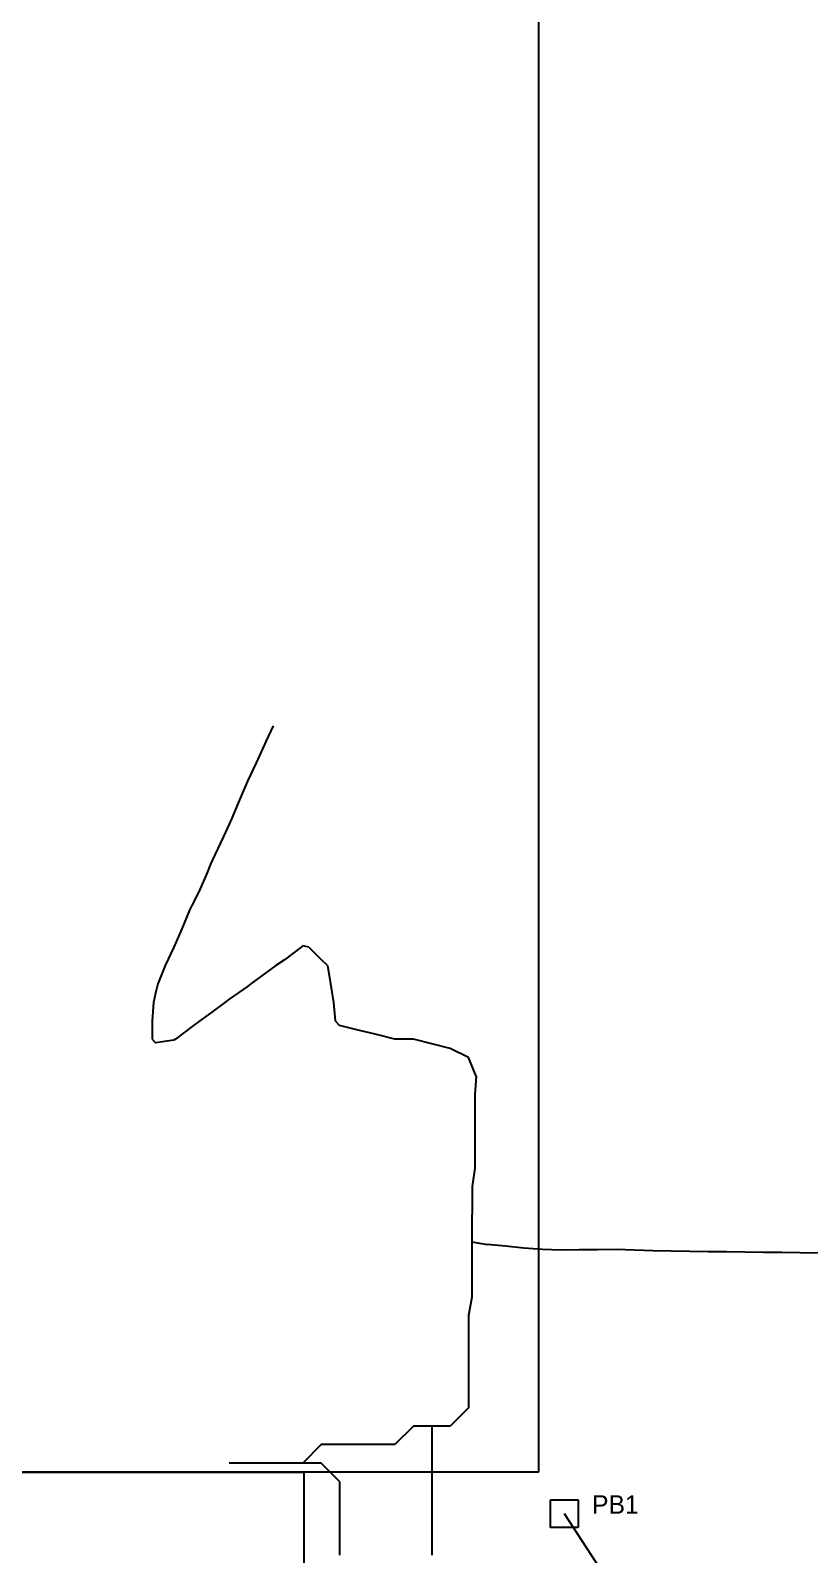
# Model space of a CAD drawing. Header units: feet. Extents: x 70 to 1025, y -1570 to -26.
# Drawn here: x 430.4 to 515, y -469.9 to -304.5 of the extents above; entities that cross this region are included whole.
import ezdxf

# ---------------------------------------------------------------- set-up
doc = ezdxf.new("R2010")
doc.units = ezdxf.units.FT
for name, color, linetype in [('BLDG-EXIST', 8, 'CONTINUOUS'), ('ELEC-PULLBOX', 2, 'CONTINUOUS'), ('GRADE-FINISHED', 5, 'CONTINUOUS'), ('TOPO-EXIST', 8, 'CONTINUOUS')]:
    doc.layers.add(name, color=color, linetype=linetype)

msp = doc.modelspace()

# ---------------------------------------------------------------- linework, layer by layer
at = {"layer": 'BLDG-EXIST'}
for p, q in [((485.6, -148.6), (485.6, -461)), ((485.6, -461), (112.1, -461)), ((112.1, -461), (460.1, -461)), ((460.1, -461), (460.1, -629))]:
    msp.add_line(p, q, dxfattribs=at)
at = {"layer": 'ELEC-PULLBOX'}
for p, q in [((486.9, -464), (489.9, -464)), ((486.9, -467), (486.9, -464)), ((489.9, -464), (489.9, -467)), ((876.9, -1062.9), (488.4, -465.5)), ((489.9, -467), (486.9, -467))]:
    msp.add_line(p, q, dxfattribs=at)
at = {"layer": 'GRADE-FINISHED'}
for p, q in [((456.769, -380, 2597), (456, -381.667, 2597)), ((455.846, -382, 2597), (454.923, -384, 2597)), ((456, -381.667, 2597), (455.846, -382, 2597)), ((454.923, -384, 2597), (454, -386, 2597)), ((454, -386, 2597), (453.143, -388, 2597)), ((454, -386, 2597), (454, -386, 2597)), ((453.143, -388, 2597), (452.286, -390, 2597)), ((452.286, -390, 2597), (452, -390.667, 2597)), ((451.385, -392, 2597), (450.462, -394, 2597)), ((452, -390.667, 2597), (451.385, -392, 2597)), ((450, -395, 2597), (449.571, -396, 2597)), ((450.462, -394, 2597), (450, -395, 2597)), ((449.571, -396, 2597), (448.714, -398, 2597)), ((448.714, -398, 2597), (448, -399.429, 2597)), ((447.714, -400, 2597), (446.857, -402, 2597)), ((448, -399.429, 2597), (447.714, -400, 2597)), ((446.857, -402, 2597), (446, -404, 2597)), ((446, -404, 2597), (445.077, -406, 2597)), ((446, -404, 2597), (446, -404, 2597)), ((459.833, -404, 2597), (458, -405.375, 2597)), ((460, -403.875, 2597), (459.833, -404, 2597)), ((460.667, -404, 2597), (460, -403.875, 2597)), ((460.667, -404, 2597), (462, -405.333, 2597)), ((445.077, -406, 2597), (444.25, -408, 2597)), ((456, -406.8, 2597), (454.364, -408, 2597)), ((457.091, -406, 2597), (456, -406.8, 2597)), ((458, -405.375, 2597), (457.091, -406, 2597)), ((462.667, -406, 2597), (462, -405.333, 2597)), ((462.667, -406, 2597), (463, -408, 2597)), ((444.25, -408, 2597), (444, -409, 2597)), ((454, -408.267, 2597), (452, -409.647, 2597)), ((454.364, -408, 2597), (454, -408.267, 2597)), ((463, -408, 2597), (463.333, -410, 2597)), ((443.8, -410, 2597), (443.667, -412, 2597)), ((444, -409, 2597), (443.8, -410, 2597)), ((451.538, -410, 2597), (450, -411.176, 2597)), ((452, -409.647, 2597), (451.538, -410, 2597)), ((463.333, -410, 2597), (463.5, -412, 2597)), ((450, -411.176, 2597), (448.833, -412, 2597)), ((443.667, -412, 2597), (443.667, -414, 2597)), ((448, -412.625, 2597), (446.167, -414, 2597)), ((448.833, -412, 2597), (448, -412.625, 2597)), ((463.5, -412, 2597), (464, -412.5, 2597)), ((466, -413, 2597), (464, -412.5, 2597)), ((468, -413.5, 2597), (466, -413, 2597)), ((470, -414, 2597), (468, -413.5, 2597)), ((443.667, -414, 2597), (444, -414.4, 2597)), ((446, -414.118, 2597), (444, -414.4, 2597)), ((446.167, -414, 2597), (446, -414.118, 2597)), ((470, -414, 2597), (470, -414, 2597)), ((472, -414, 2597), (470, -414, 2597)), ((474, -414.5, 2597), (472, -414, 2597)), ((476, -415, 2597), (474, -414.5, 2597)), ((478, -416, 2597), (476, -415, 2597)), ((478, -416, 2597), (478, -416, 2597)), ((478.8, -418, 2597), (478, -416, 2597)), ((478.8, -418, 2597), (478.667, -420, 2597)), ((478.667, -420, 2597), (478.667, -422, 2597)), ((478.667, -422, 2597), (478.667, -424, 2597)), ((478.667, -424, 2597), (478.667, -426, 2597)), ((478.667, -426, 2597), (478.667, -428, 2597)), ((478.667, -428, 2597), (478.4, -430, 2597)), ((478.4, -430, 2597), (478.4, -432, 2597)), ((478.4, -432, 2597), (478.333, -434, 2597)), ((478.333, -434, 2597), (478.333, -436, 2597)), ((478.333, -436, 2597), (480, -436.271, 2597)), ((482, -436.477, 2597), (480, -436.271, 2597)), ((484, -436.668, 2597), (482, -436.477, 2597)), ((486, -436.816, 2597), (484, -436.668, 2597)), ((488, -436.878, 2597), (486, -436.816, 2597)), ((490, -436.858, 2597), (488, -436.878, 2597)), ((492, -436.858, 2597), (490, -436.858, 2597)), ((494, -436.837, 2597), (492, -436.858, 2597)), ((496, -436.898, 2597), (494, -436.837, 2597)), ((498, -436.952, 2597), (496, -436.898, 2597)), ((500, -437.001, 2597), (498, -436.952, 2597)), ((502, -437.031, 2597), (500, -437.001, 2597)), ((504, -437.06, 2597), (502, -437.031, 2597)), ((506, -437.087, 2597), (504, -437.06, 2597)), ((508, -437.112, 2597), (506, -437.087, 2597)), ((510, -437.136, 2597), (508, -437.112, 2597)), ((512, -437.159, 2597), (510, -437.136, 2597)), ((514, -437.191, 2597), (512, -437.159, 2597)), ((516, -437.211, 2597), (514, -437.191, 2597)), ((472, -456, 2597), (470, -458, 2597)), ((472, -456, 2597), (472, -456, 2597)), ((474, -456, 2597), (472, -456, 2597)), ((474, -456, 2597), (474, -456, 2597)), ((474, -456, 2597), (474, -458, 2597)), ((462, -458, 2597), (460, -460, 2597)), ((462, -458, 2597), (462, -458, 2597)), ((464, -458, 2597), (462, -458, 2597)), ((466, -458, 2597), (464, -458, 2597)), ((468, -458, 2597), (466, -458, 2597)), ((470, -458, 2597), (468, -458, 2597)), ((474, -458, 2597), (474, -460, 2597)), ((452, -460, 2597), (452, -460, 2597)), ((454, -460, 2597), (452, -460, 2597)), ((452, -460, 2597), (452, -460, 2597)), ((454, -460, 2597), (452, -460, 2597)), ((456, -460, 2597), (454, -460, 2597)), ((456, -460, 2597), (454, -460, 2597)), ((458, -460, 2597), (456, -460, 2597)), ((458, -460, 2597), (456, -460, 2597)), ((460, -460, 2597), (458, -460, 2597)), ((460, -460, 2597), (458, -460, 2597)), ((462, -460, 2597), (460, -460, 2597)), ((464, -462, 2597), (462, -460, 2597)), ((474, -460, 2597), (474, -462, 2597)), ((464, -462, 2597), (464, -464, 2597)), ((474, -462, 2597), (474, -464, 2597)), ((464, -464, 2597), (464, -466, 2597)), ((474, -464, 2597), (474, -466, 2597)), ((464, -466, 2597), (464, -468, 2597)), ((474, -466, 2597), (474, -468, 2597)), ((464, -468, 2597), (464, -470, 2597)), ((474, -468, 2597), (474, -470, 2597))]:
    msp.add_line(p, q, dxfattribs=at)
at = {"layer": 'TOPO-EXIST'}
for p, q in [((456.769, -380, 2597), (456, -381.667, 2597)), ((455.846, -382, 2597), (454.923, -384, 2597)), ((456, -381.667, 2597), (455.846, -382, 2597)), ((454.923, -384, 2597), (454, -386, 2597)), ((454, -386, 2597), (453.143, -388, 2597)), ((454, -386, 2597), (454, -386, 2597)), ((453.143, -388, 2597), (452.286, -390, 2597)), ((452.286, -390, 2597), (452, -390.667, 2597)), ((451.385, -392, 2597), (450.462, -394, 2597)), ((452, -390.667, 2597), (451.385, -392, 2597)), ((450, -395, 2597), (449.571, -396, 2597)), ((450.462, -394, 2597), (450, -395, 2597)), ((449.571, -396, 2597), (448.714, -398, 2597)), ((448.714, -398, 2597), (448, -399.429, 2597)), ((447.714, -400, 2597), (446.857, -402, 2597)), ((448, -399.429, 2597), (447.714, -400, 2597)), ((446.857, -402, 2597), (446, -404, 2597)), ((446, -404, 2597), (445.077, -406, 2597)), ((446, -404, 2597), (446, -404, 2597)), ((459.833, -404, 2597), (458, -405.375, 2597)), ((460, -403.875, 2597), (459.833, -404, 2597)), ((460.667, -404, 2597), (460, -403.875, 2597)), ((460.667, -404, 2597), (462, -405.333, 2597)), ((445.077, -406, 2597), (444.25, -408, 2597)), ((456, -406.8, 2597), (454.364, -408, 2597)), ((457.091, -406, 2597), (456, -406.8, 2597)), ((458, -405.375, 2597), (457.091, -406, 2597)), ((462.667, -406, 2597), (462, -405.333, 2597)), ((462.667, -406, 2597), (463, -408, 2597)), ((444.25, -408, 2597), (444, -409, 2597)), ((454, -408.267, 2597), (452, -409.647, 2597)), ((454.364, -408, 2597), (454, -408.267, 2597)), ((463, -408, 2597), (463.333, -410, 2597)), ((443.8, -410, 2597), (443.667, -412, 2597)), ((444, -409, 2597), (443.8, -410, 2597)), ((451.538, -410, 2597), (450, -411.176, 2597)), ((452, -409.647, 2597), (451.538, -410, 2597)), ((463.333, -410, 2597), (463.5, -412, 2597)), ((450, -411.176, 2597), (448.833, -412, 2597)), ((443.667, -412, 2597), (443.667, -414, 2597)), ((448, -412.625, 2597), (446.167, -414, 2597)), ((448.833, -412, 2597), (448, -412.625, 2597)), ((463.5, -412, 2597), (464, -412.5, 2597)), ((466, -413, 2597), (464, -412.5, 2597)), ((468, -413.5, 2597), (466, -413, 2597)), ((470, -414, 2597), (468, -413.5, 2597)), ((443.667, -414, 2597), (444, -414.4, 2597)), ((446, -414.118, 2597), (444, -414.4, 2597)), ((446.167, -414, 2597), (446, -414.118, 2597)), ((470, -414, 2597), (470, -414, 2597)), ((472, -414, 2597), (470, -414, 2597)), ((474, -414.5, 2597), (472, -414, 2597)), ((476, -415, 2597), (474, -414.5, 2597)), ((478, -416, 2597), (476, -415, 2597)), ((478, -416, 2597), (478, -416, 2597)), ((478.8, -418, 2597), (478, -416, 2597)), ((478.8, -418, 2597), (478.667, -420, 2597)), ((478.667, -420, 2597), (478.667, -422, 2597)), ((478.667, -422, 2597), (478.667, -424, 2597)), ((478.667, -424, 2597), (478.667, -426, 2597)), ((478.667, -426, 2597), (478.667, -428, 2597)), ((478.667, -428, 2597), (478.4, -430, 2597)), ((478.4, -430, 2597), (478.4, -432, 2597)), ((478.4, -432, 2597), (478.333, -434, 2597)), ((478.333, -434, 2597), (478.333, -436, 2597)), ((478.333, -436, 2597), (478.333, -438, 2597)), ((478.333, -438, 2597), (478.333, -440, 2597)), ((478.333, -440, 2597), (478.333, -442, 2597)), ((478.333, -442, 2597), (478, -444, 2597)), ((478, -444, 2597), (478, -444, 2597)), ((478, -444, 2597), (478, -446, 2597)), ((478, -446, 2597), (478, -448, 2597)), ((478, -448, 2597), (478, -450, 2597)), ((478, -450, 2597), (478, -452, 2597)), ((478, -452, 2597), (478, -454, 2597)), ((478, -454, 2597), (476, -456, 2597)), ((472, -456, 2597), (470, -458, 2597)), ((472, -456, 2597), (472, -456, 2597)), ((474, -456, 2597), (472, -456, 2597)), ((476, -456, 2597), (474, -456, 2597)), ((462, -458, 2597), (460, -460, 2597)), ((462, -458, 2597), (462, -458, 2597)), ((464, -458, 2597), (462, -458, 2597)), ((466, -458, 2597), (464, -458, 2597)), ((468, -458, 2597), (466, -458, 2597)), ((470, -458, 2597), (468, -458, 2597)), ((452, -460, 2597), (452, -460, 2597)), ((454, -460, 2597), (452, -460, 2597)), ((452, -460, 2597), (452, -460, 2597)), ((454, -460, 2597), (452, -460, 2597)), ((456, -460, 2597), (454, -460, 2597)), ((456, -460, 2597), (454, -460, 2597)), ((458, -460, 2597), (456, -460, 2597)), ((458, -460, 2597), (456, -460, 2597)), ((460, -460, 2597), (458, -460, 2597)), ((460, -460, 2597), (458, -460, 2597)), ((462, -460, 2597), (460, -460, 2597)), ((464, -462, 2597), (462, -460, 2597)), ((464, -462, 2597), (464, -464, 2597)), ((464, -464, 2597), (464, -466, 2597)), ((464, -466, 2597), (464, -468, 2597)), ((464, -468, 2597), (464, -470, 2597))]:
    msp.add_line(p, q, dxfattribs=at)

# ---------------------------------------------------------------- texts
at = {"layer": 'ELEC-PULLBOX'}
msp.add_text('PB1', height=2, dxfattribs=at).set_placement((491.4, -465.5))

doc.saveas('drawing.dxf')
